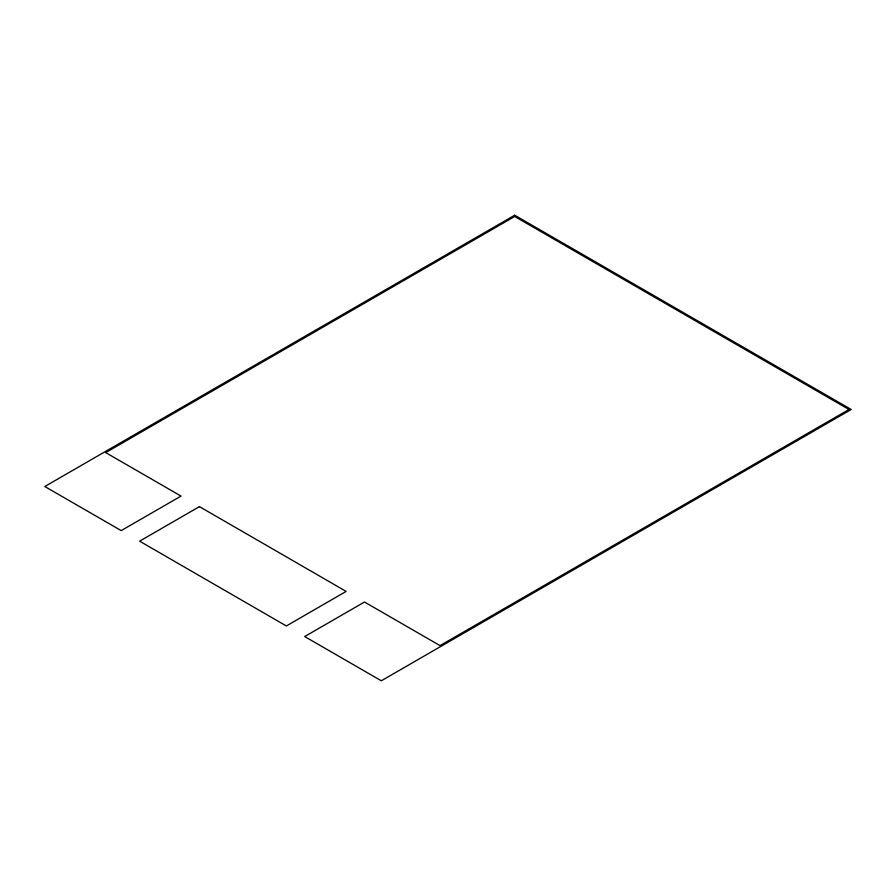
<?xml version="1.0" encoding="UTF-8"?>
<svg xmlns="http://www.w3.org/2000/svg" width="896" height="896" viewBox="0 0 896 896"><rect width="100%" height="100%" fill="white"/><g stroke="black" fill="none" stroke-linecap="round" stroke-linejoin="round"><path stroke-width="1.34" d="M514.696 215.219L44.8 486.506L121.206 530.611L181.014 496.082L105.717 452.603L514.696 216.485L848.994 409.494L440.014 645.613L364.493 602.011L304.685 636.552L381.304 680.781L851.2 409.494L514.696 215.219M199.438 506.632L139.619 541.162L286.339 625.957L346.147 591.416L199.438 506.632"/></g></svg>
